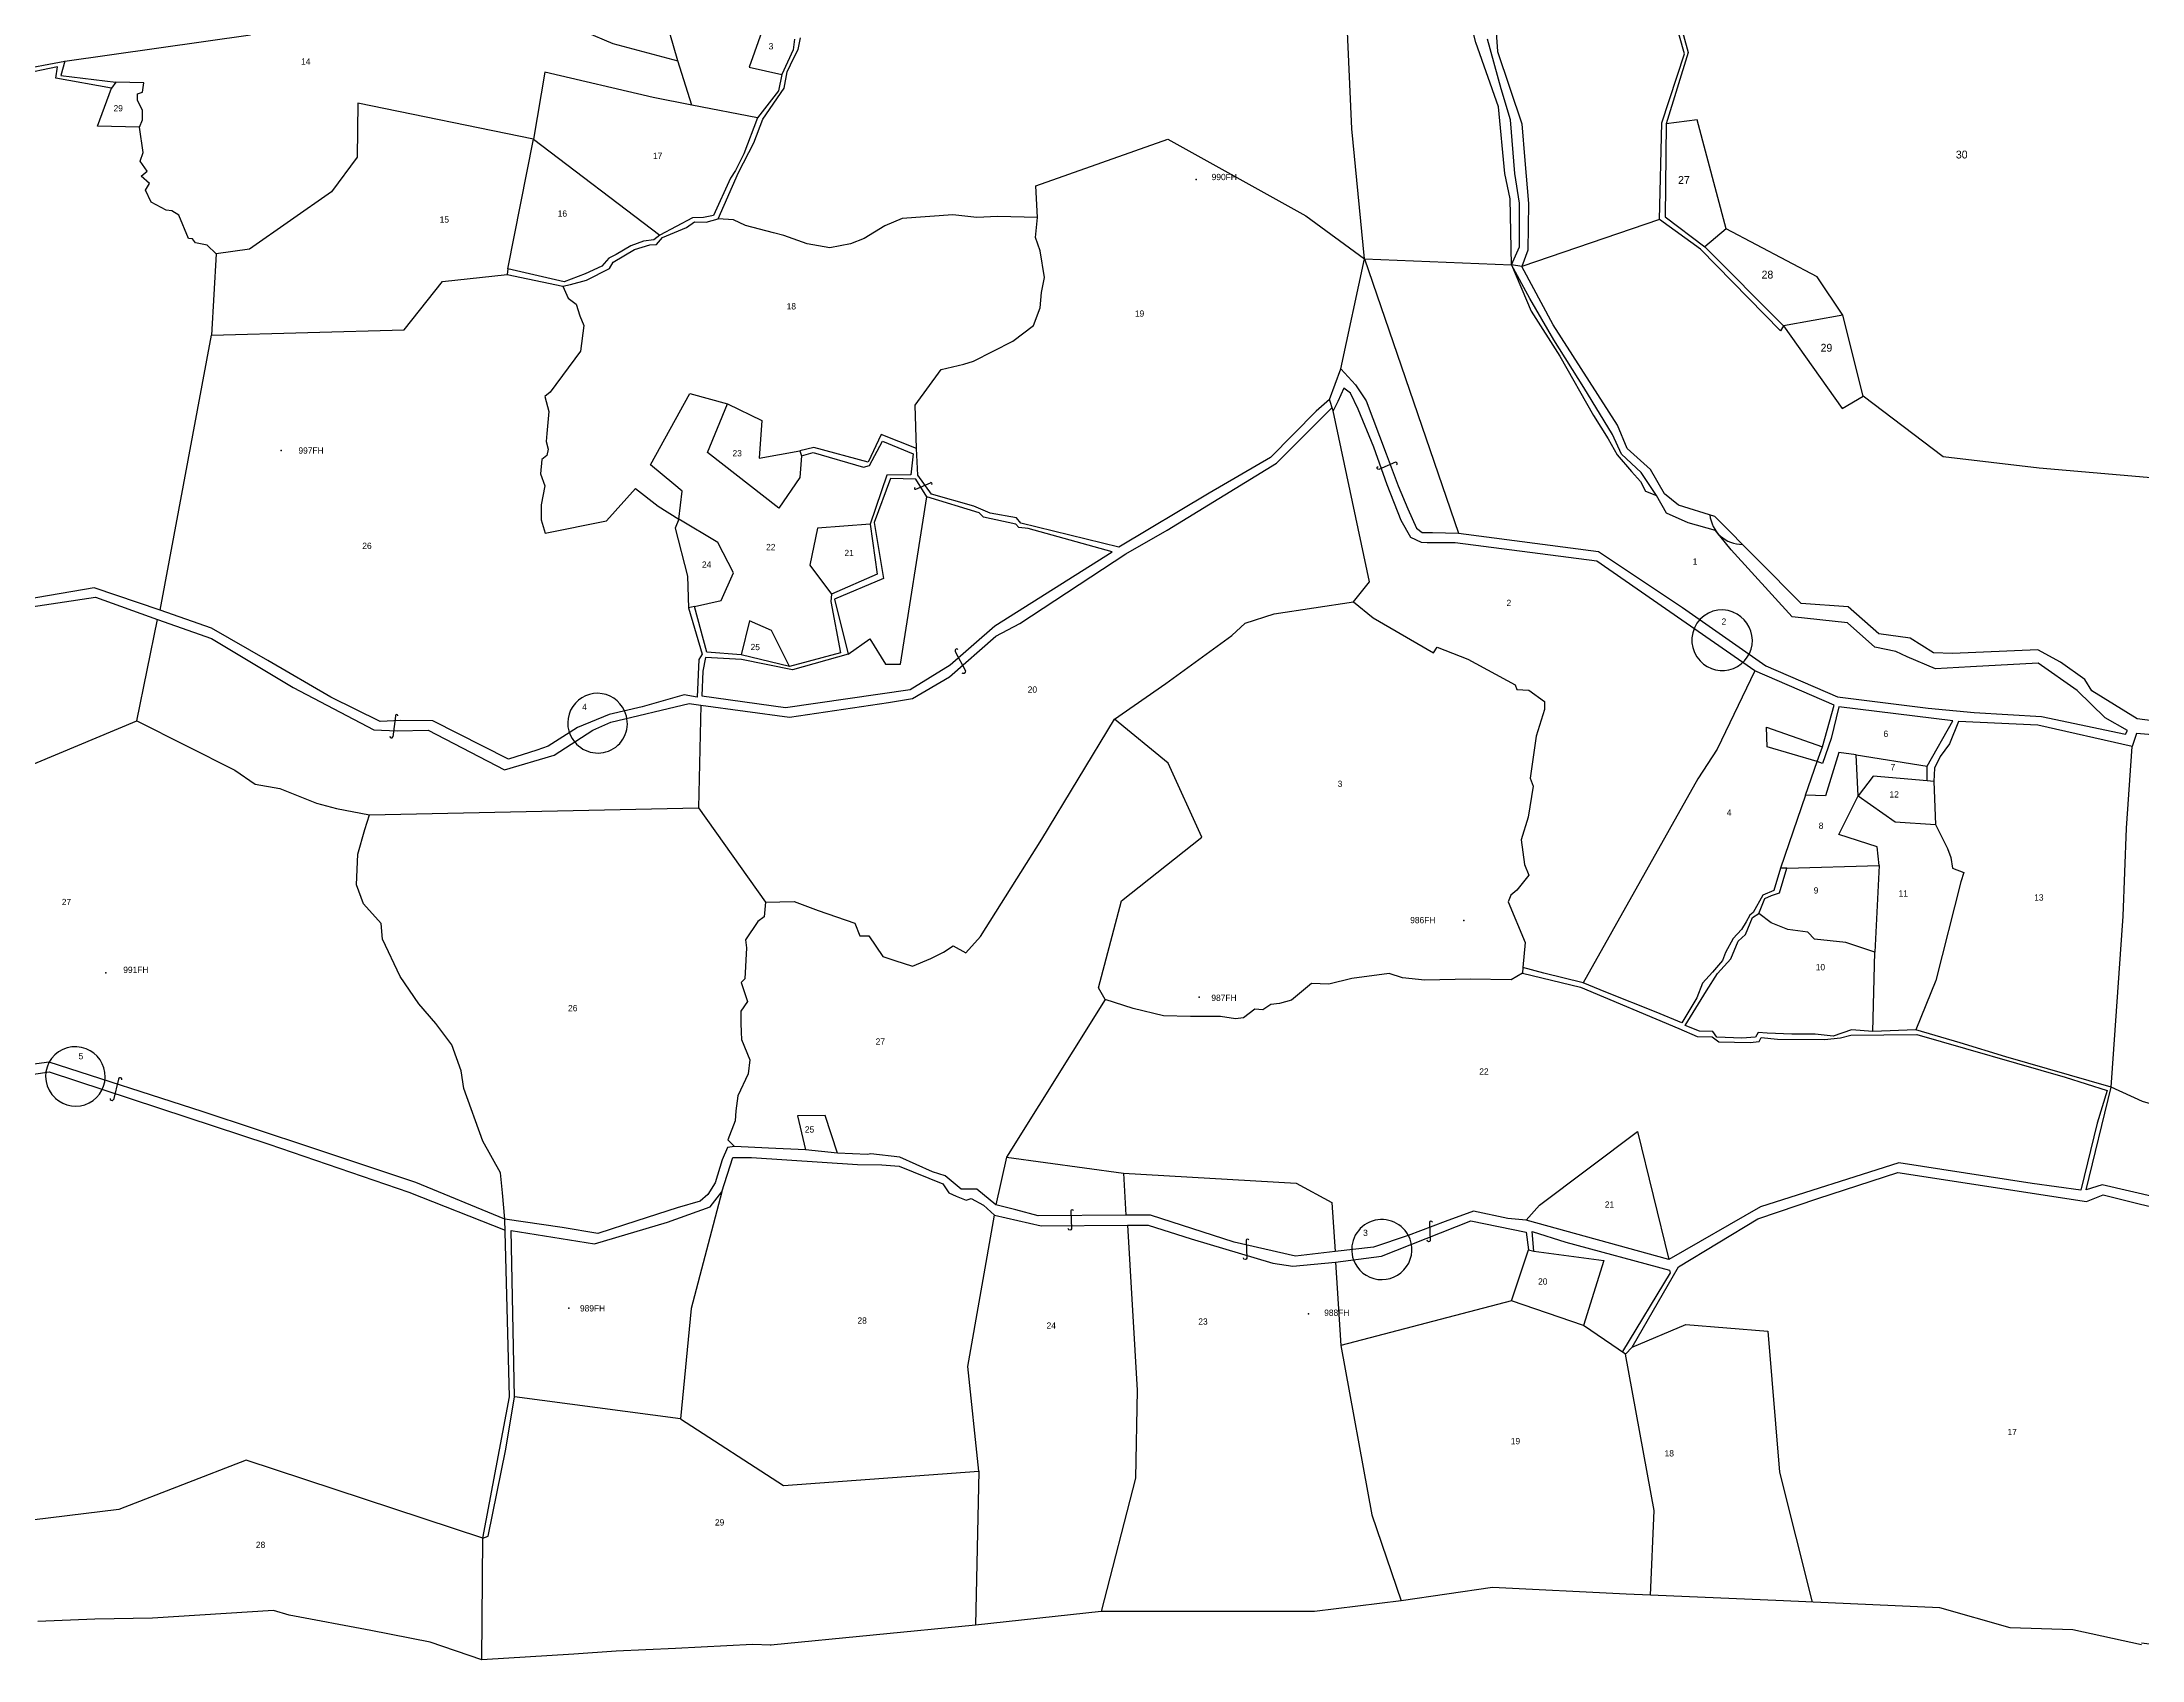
# Model space of a CAD drawing. Extents: x 149058 to 156002, y 177514 to 188218.
# Drawn here: x 150704 to 152042, y 177785 to 178816 of the extents above; entities that cross this region are included whole.
import ezdxf

# ---------------------------------------------------------------- set-up
doc = ezdxf.new("R2010")
doc.units = 0
doc.header["$MEASUREMENT"] = 0
for name, color, linetype in [('BORDER-B', 3, 'CONTINUOUS'), ('LINK', 4, 'CONTINUOUS'), ('NO', 1, 'CONTINUOUS'), ('PARCEL', 6, 'CONTINUOUS'), ('ROAD', 2, 'CONTINUOUS'), ('TRIG-P', 2, 'CONTINUOUS'), ('TRIG-T', 1, 'CONTINUOUS')]:
    doc.layers.add(name, color=color, linetype=linetype)

msp = doc.modelspace()

# ---------------------------------------------------------------- linework, layer by layer
at = {"layer": 'BORDER-B'}
for points in [[(151640.1, 178673.7), (151640.1, 178673.7), (151639.1, 178715.6), (151635.7, 178731.9), (151631.7, 178774.4), (151617.4, 178815.3), (151610.5, 178842.5), (151607.5, 178858.8), (151606.6, 178865.2), (151605.1, 178877.5), (151611, 178889.9), (151614, 178920.5), (151609.5, 178930.8), (151604.1, 178940.2), (151598.2, 178944.1)], [(152068.1, 178380.5), (152038.7, 178384.4), (152009.8, 178402.1), (152005.4, 178409.3), (151989.9, 178420.4), (151975.4, 178428.2), (151921.1, 178425.9), (151909, 178426.3), (151894, 178435.7), (151874, 178438.5), (151854.6, 178455.7), (151824.7, 178457.9), (151769.7, 178513.3), (151746.4, 178520.5), (151737.6, 178527.7), (151728.7, 178543.3), (151713.7, 178556.6), (151707.6, 178571.5), (151666.6, 178635.3), (151646.6, 178672.5), (151640.1, 178673.7), (151639.1, 178715.6), (151635.7, 178731.9), (151631.7, 178774.4), (151617.4, 178815.3), (151610.5, 178842.5)], [(150983.9, 177784.6), (150984.6, 177862.2), (151001.6, 177952.2), (150998.7, 178065.6), (150997.1, 178082.2), (150995.8, 178095), (150984.5, 178115.2), (150972.4, 178148.7), (150970.8, 178160), (150964.8, 178176.5), (150954.7, 178190.2), (150943.8, 178202.8), (150932, 178220.1), (150920.7, 178243.9), (150919.9, 178254), (150908.6, 178266.5), (150904.2, 178278.6), (150905, 178298), (150909.4, 178313.8), (150912.4, 178323.2), (151122, 178327.6), (151164.8, 178267.5), (151182.9, 178267.9), (151198.3, 178262.3), (151221.7, 178254.2), (151224.9, 178246.1), (151230.6, 178246.1), (151239.5, 178232.8), (151247.1, 178230.4), (151258.4, 178226.7), (151270.1, 178231.6), (151278.2, 178235.6), (151284.3, 178239.7), (151292.4, 178235.2), (151301.6, 178245.7), (151340.7, 178307.6), (151387.1, 178384.2), (151419.8, 178406.8), (151461.8, 178437.5), (151470.3, 178445.2), (151488.9, 178451.2), (151539.3, 178458.9), (151549.6, 178471.7), (151526.5, 178580.7), (151524.1, 178587.9), (151531.4, 178607.3), (151546.3, 178677.5), (151640.1, 178673.7)], [(150983.9, 177784.6), (150984.6, 177862.2), (151001.6, 177952.2), (150998.7, 178065.6), (150997.1, 178082.2), (150995.8, 178095), (150984.5, 178115.2), (150972.4, 178148.7), (150970.8, 178160), (150964.8, 178176.5), (150954.7, 178190.2), (150943.8, 178202.8), (150932, 178220.1), (150920.7, 178243.9), (150919.9, 178254), (150908.6, 178266.5), (150904.2, 178278.6), (150905, 178298), (150909.4, 178313.8), (150912.4, 178323.2), (151122, 178327.6), (151164.8, 178267.5), (151182.9, 178267.9), (151198.3, 178262.3), (151221.7, 178254.2), (151224.9, 178246.1), (151230.6, 178246.1), (151239.5, 178232.8), (151247.1, 178230.4), (151258.4, 178226.7), (151270.1, 178231.6), (151278.2, 178235.6), (151284.3, 178239.7), (151292.4, 178235.2), (151301.6, 178245.7), (151340.7, 178307.6), (151387.1, 178384.2), (151419.8, 178406.8), (151461.8, 178437.5), (151470.3, 178445.2), (151488.9, 178451.2), (151539.3, 178458.9), (151549.6, 178471.7), (151526.5, 178580.7), (151524.1, 178587.9), (151531.4, 178607.3), (151546.3, 178677.5), (151640.1, 178673.7)], [(152068.1, 178380.5), (152038.7, 178384.4), (152009.8, 178402.1), (152005.4, 178409.3), (151989.9, 178420.4), (151975.4, 178428.2), (151921.1, 178425.9), (151909, 178426.3), (151894, 178435.7), (151874, 178438.5), (151854.6, 178455.7), (151824.7, 178457.9), (151769.7, 178513.3), (151746.4, 178520.5), (151737.6, 178527.7), (151728.7, 178543.3), (151713.7, 178556.6), (151707.6, 178571.5), (151666.6, 178635.3), (151646.6, 178672.5), (151640.1, 178673.7)], [(152041.5, 177794.3), (151997.7, 177803.8), (151957.7, 177805), (151912.9, 177817.8), (151813.3, 177822.2), (151728.7, 177826), (151713.1, 177826.6), (151627.9, 177830.7), (151569.7, 177822.3), (151514.5, 177815.4), (151416.2, 177815.4), (151378.6, 177815.4), (151298.5, 177806.9), (151168.2, 177794.1), (151168.4, 177793.9)], [(152295.3, 177829), (152191.9, 177829.2), (152185.2, 177829.2), (152168.1, 177815.5), (152154, 177804.4), (152126.9, 177792.7), (152113.2, 177791), (152076.3, 177791), (152041.4, 177795.4)], [(150983.9, 177784.6), (150951.1, 177795.9), (150913.2, 177803.4), (150861.2, 177813.1), (150851.2, 177816.2), (150774.2, 177811.2), (150737.3, 177810.6), (150701, 177809.1)], [(151168.2, 177794.1), (151156.4, 177794.5), (151107.4, 177792), (151069.6, 177790.3), (151042.5, 177788.4), (150983.9, 177784.6)], [(151168.2, 177794.1), (151168.4, 177793.9)]]:
    msp.add_lwpolyline(points, dxfattribs=at)
at = {"layer": 'LINK'}
for points in [[(151566.8, 178546.1, 0.774646), (151566.1, 178547.8), (151555.6, 178543.2, -0.89396), (151555, 178545.2)], [(151361, 178070.8, 0.774646), (151359.2, 178070.8), (151359.7, 178059.3, -0.89396), (151357.6, 178059.5)], [(151589.6, 178063.5, 0.774646), (151587.8, 178063.4), (151588.3, 178052, -0.89396), (151586.3, 178052.1)], [(151472.7, 178052.1, 0.774646), (151470.9, 178052.1), (151471.4, 178040.6, -0.89396), (151469.3, 178040.8)]]:
    msp.add_lwpolyline(points, format="xyb", dxfattribs=at)
for points in [[(151260.5, 178530.6), (151269.8, 178534.8)], [(151292.3, 178414.8), (151285.7, 178427)], [(150929, 178386), (150927.3, 178372.8)], [(150752.4, 178154.8), (150749.2, 178141.5)]]:
    msp.add_lwpolyline(points, dxfattribs=at)
for centre, radius, start, end in [((151260.2, 178531.2), 0.614, 103.7503, 301.9462), ((151270.2, 178534.2), 0.667, 290.1957, 128.6947), ((151286.6, 178427.7), 1.14, 48.5581, 221.4002), ((151290.8, 178414.8), 1.48, 225.8761, 1.5922), ((150929.7, 178386.2), 0.803, 2.621, 197.3806), ((150926.4, 178373.2), 1.02, 171.1568, 336.9745), ((150753.5, 178154.5), 1.15, 344.8131, 165.9655), ((150748.3, 178142.4), 1.26, 178.2569, 312.8865)]:
    msp.add_arc(centre, radius, start, end, dxfattribs=at)
at = {"layer": 'PARCEL'}
for points in [[(150718.2, 178803.4), (150836.5, 178820.2), (150805.2, 178941.4)], [(151338, 178703.7), (151336.9, 178724), (151421, 178753.8), (151509, 178704.8), (151546.3, 178677.5), (151538.4, 178760.4), (151532.5, 178888.6)], [(151057.7, 178847.4), (151049.4, 178822.4), (151067.4, 178814.7), (151108.9, 178803.7), (151098.6, 178838.9)], [(151185.4, 178821.6), (151163.5, 178825.3), (151154.4, 178799.6), (151175.2, 178794.9)], [(151117.7, 178775.4), (151093.1, 178780.2), (151024.1, 178796.3), (151016.8, 178753.8), (151097.3, 178692.6)], [(151159.7, 178767.2), (151117.7, 178775.4), (151108.9, 178803.7)], [(150765.9, 178761.3), (150739.1, 178762), (150747.9, 178786.2)], [(151000.5, 178671.1), (151016.8, 178753.8), (150905, 178776.7), (150904.6, 178742.2), (150888.1, 178720.2), (150836, 178683.6), (150814.7, 178680.6), (150808.9, 178686.1), (150801.5, 178687.6), (150799.7, 178690.2), (150797.1, 178690.5), (150790.9, 178705.2), (150786.5, 178708.1), (150782.8, 178708.5), (150773.3, 178713.6), (150769.6, 178721.3), (150772.2, 178725.4), (150767, 178730.1), (150770.7, 178733.4), (150766.3, 178739.7), (150768.1, 178745.2), (150765.9, 178761.3), (150767.8, 178766.1), (150767.8, 178772), (150764.5, 178778.6), (150764.5, 178782.6), (150767.8, 178783.7), (150768.5, 178789.6), (150750.7, 178790.1)], [(151776.9, 178696.5), (151758.3, 178766.1), (151738.6, 178763.5)], [(151261, 178556.5), (151260, 178584.2), (151276.7, 178606.9), (151291.1, 178610.4), (151297.3, 178612.2), (151322.2, 178624.9), (151335.4, 178634.9), (151339.7, 178646.3), (151340.6, 178655.9), (151342.4, 178665.6), (151339.7, 178682.6), (151336.7, 178691), (151338, 178703.7), (151312.6, 178704.5), (151299.4, 178703.7), (151284.1, 178705.4), (151251.7, 178703.2), (151240.8, 178698.4), (151227.6, 178690.5), (151218.9, 178687), (151205.7, 178684.4), (151191.3, 178687), (151176.4, 178692.3), (151169.8, 178694), (151151.9, 178698.8), (151144.4, 178702.3), (151134.6, 178703)], [(151734.4, 178702.5), (151646.6, 178672.5)], [(152122.7, 178471), (152101.6, 178533.2), (151976.3, 178544.1), (151915, 178551.2), (151864.1, 178590), (151851.2, 178641.6), (151834.7, 178666), (151776.9, 178696.5), (151763.2, 178685)], [(150814.7, 178680.6), (150811.8, 178628.9), (150934.4, 178632.2), (150958.9, 178663), (151000, 178667.5)], [(151546.3, 178677.5), (151606.3, 178502.7)], [(151035.6, 178660.1), (151038.9, 178652.4), (151044.1, 178648.5), (151046.3, 178641.1), (151049, 178634.9), (151046.8, 178618.7), (151027.5, 178592.5), (151024, 178589.8), (151026.6, 178580.2), (151025.3, 178566.2), (151024.9, 178561), (151026.2, 178556.1), (151025.3, 178552.2), (151022.2, 178549.6), (151021.4, 178540.4), (151024, 178532.9), (151021.8, 178520.7), (151021.8, 178511.1), (151024.4, 178502.7), (151063.4, 178510.6), (151081.8, 178531.2), (151096.3, 178519.8), (151109.4, 178511.5), (151107.2, 178505.8), (151115.1, 178475.2), (151115.6, 178455)], [(151851.2, 178641.6), (151813.3, 178634.8)], [(151813.3, 178634.8), (151850.8, 178582.1), (151864.1, 178590)], [(150778.9, 178453.6), (150811.8, 178628.9)], [(151119.4, 178456), (151136.5, 178459.8), (151144.4, 178477.4), (151134.4, 178496.6), (151109.4, 178511.5), (151111.6, 178529.4), (151106.3, 178533.8), (151091.4, 178546.1), (151116.4, 178591.6), (151140.5, 178585), (151162.4, 178574.5), (151160.6, 178550.5), (151186.5, 178555.1)], [(151187.7, 178552), (151186.5, 178538.2), (151173.3, 178518.5), (151127.8, 178554), (151140.5, 178585)], [(151217.3, 178425.6), (151231.1, 178435.3), (151241.2, 178419.1), (151250.8, 178419.1), (151267.5, 178525.7)], [(151231.3, 178508.3), (151197.8, 178505.8), (151193, 178482.2), (151206.7, 178463.7)], [(150577.2, 178421.7), (150596.7, 178346.3), (150618.8, 178347.5), (150636.9, 178330), (150764.2, 178383.1), (150777.2, 178447.7)], [(151180.1, 178417.6), (151168.5, 178440.6), (151154.5, 178446.7), (151149.2, 178425.2)], [(151539.3, 178458.9), (151551.8, 178448.6), (151590.3, 178426.4), (151592.7, 178429.9), (151612.2, 178422.4), (151642.3, 178406.1), (151643.5, 178403), (151651.1, 178402.6), (151661, 178395.4), (151661, 178390.3), (151655.8, 178373.2), (151651.9, 178346.6), (151653.8, 178341.5), (151650.7, 178321.6), (151646.3, 178307.3), (151648.3, 178291.5), (151651.1, 178284.7), (151643.5, 178275.2), (151639.6, 178272), (151638, 178267.7), (151648.7, 178241.9), (151647.3, 178225.8)], [(151795, 178415), (151771.1, 178364.9), (151758.8, 178346.1), (151685.6, 178216.2)], [(151123.6, 178393), (151122, 178327.6)], [(150764.2, 178383.1), (150826.6, 178351.6), (150839.5, 178342.8), (150855.2, 178339.9), (150878.6, 178330.6), (150891.4, 178327.1), (150912.4, 178323.2)], [(151647, 178222.2), (151639.9, 178218.1), (151613.7, 178218.4), (151584.8, 178217.7), (151570.5, 178219.2), (151562.1, 178222), (151538.3, 178218.8), (151523.6, 178215.3), (151512.5, 178215.7), (151499.8, 178205), (151492.3, 178203), (151486.7, 178202.2), (151481.6, 178199), (151476.4, 178199.4), (151469.3, 178193.8), (151464.1, 178193.1), (151454.6, 178194.6), (151435.5, 178194.6), (151418.4, 178195), (151399, 178199.8), (151381.1, 178205.4), (151376.8, 178212.9), (151391.5, 178268.4), (151442.7, 178308.9), (151421.2, 178356.1), (151387.1, 178384.2)], [(151834.7, 178357.1), (151802.9, 178366.4), (151802.5, 178379), (151838.3, 178366.4)], [(152100.3, 178126.8), (152093.9, 178126.8), (152088.8, 178130.2), (152061.2, 178134.9), (152042.1, 178140.4), (152022.2, 178149.6), (152029.8, 178258.6), (152031.9, 178314.7), (152035.5, 178366.8)], [(151859.6, 178361.3), (151848.7, 178362.8), (151840.1, 178335.3), (151827.4, 178335.7), (151834.7, 178357.1)], [(151905, 178344.9), (151870.4, 178347.9), (151861, 178335.3), (151859.6, 178361.3), (151905, 178354.2)], [(151909.1, 178344.5), (151910.2, 178316.9), (151917.8, 178301.7), (151919.9, 178295.9), (151921, 178289.1), (151928.2, 178286.5), (151926.4, 178280.4), (151910.5, 178217.6), (151897.6, 178186.2)], [(151827.4, 178335.7), (151811.5, 178289.1)], [(151874.4, 178290.9), (151873, 178302.8), (151848.7, 178310.7), (151861, 178335.3), (151884.5, 178318.7), (151910.2, 178316.9)], [(151815.4, 178289.1), (151874.4, 178290.9), (151871.5, 178235.6)], [(151164.8, 178267.5), (151163.8, 178258.1), (151159.9, 178255.2), (151151.9, 178243.6), (151152.6, 178238.4), (151151.6, 178218.7), (151149.3, 178216.4), (151153.2, 178204.2), (151149, 178198), (151149, 178190.3), (151149.3, 178184.6), (151149.5, 178179.9), (151154.7, 178167), (151153.7, 178158.2), (151147, 178144.2), (151145.9, 178134.6), (151145.4, 178128.2), (151140.7, 178116), (151145, 178111.8)], [(151870.2, 178185.1), (151871.5, 178235.6), (151853.1, 178241.8), (151833.2, 178243.9), (151828.9, 178248.3), (151816.2, 178250.1), (151805.4, 178254.4), (151797.6, 178260.3)], [(151381.1, 178205.4), (151318.3, 178105.1), (151311.4, 178074.7)], [(151210.5, 178107.5), (151202.7, 178131.6), (151185.2, 178131.3), (151190.2, 178109.7)], [(151649.3, 178064.8), (151657.9, 178074.5), (151720.3, 178121.3), (151740.3, 178039.9)], [(151318.3, 178105.1), (151392.9, 178094.8), (151394.3, 178068)], [(151392.9, 178094.8), (151502.9, 178088.4), (151525.5, 178076.1), (151527.7, 178044.9)], [(151136.8, 178083), (151117.3, 178008.5), (151110.6, 177938.2), (151176.1, 177895.8), (151300.7, 177904.9), (151298.5, 177806.9)], [(151300.7, 177904.9), (151293.6, 177971.6), (151310.7, 178068)], [(151395.4, 178061.6), (151401.5, 177956.5), (151400.4, 177900.5), (151378.6, 177815.4)], [(151728.7, 177826), (151730.9, 177879.9), (151712.6, 177979.4), (151685.9, 177997.8), (151640, 178013.4), (151650.8, 178045.9)], [(151654.3, 178045.2), (151698.8, 178039.1), (151685.9, 177997.8)], [(151528, 178038.1), (151531.2, 177985), (151551, 177877.2), (151569.7, 177822.3)], [(151640, 178013.4), (151531.2, 177985)], [(151716.9, 177984), (151751.1, 177998.3), (151803.4, 177994.2), (151810.8, 177904.2), (151831.7, 177821.4)], [(151110.6, 177938.2), (151004.8, 177952.3)], [(150984.6, 177862.2), (150833.7, 177911.9), (150752.7, 177880.4), (150686.9, 177872.5)]]:
    msp.add_lwpolyline(points, dxfattribs=at)
for centre, radius, start, end in [((151786.9, 178516), 20.5, 184.7137, 271.1918), ((151774.1, 178434.5), 19.2, 68.2975, 223.8203), ((151774.3, 178434.3), 19.2, 222.9933, 69.1245), ((151057.6, 178381.7), 18.9, 23.9165, 219.8899), ((151057.9, 178381.3), 18.8, 218.4709, 25.3355), ((150724.8, 178156.6), 18.8, 77.3205, 227.5539), ((150725.1, 178156.4), 18.9, 226.5267, 78.3477), ((151557.4, 178046.1), 19.2, 28.2401, 199.7562), ((151557.4, 178046.2), 19.2, 200.0364, 27.9598)]:
    msp.add_arc(centre, radius, start, end, dxfattribs=at)
at = {"layer": 'ROAD'}
for points in [[(151627.9, 178855.3), (151631.2, 178809.5), (151646.7, 178763.5), (151648.5, 178740.1), (151650.9, 178712.8), (151650.4, 178683), (151646.6, 178672.5)], [(151740.8, 178852.5), (151752.7, 178808.9), (151738.6, 178763.5), (151738, 178704.2), (151763.2, 178685), (151813.3, 178634.8), (151811.4, 178631.5), (151760.5, 178683.6), (151734.4, 178702.5), (151735.8, 178764.2), (151750.2, 178808), (151737.5, 178853.3)], [(151183.1, 178817.5), (151182.3, 178810.7), (151175.2, 178794.9), (151172.9, 178784.5), (151159.7, 178767.2), (151150.8, 178744.4), (151145.6, 178733.8), (151142.3, 178728.9), (151131.6, 178705.1), (151125.2, 178703.8), (151118.1, 178703.5), (151097.3, 178692.6), (151093.5, 178689.6), (151086.9, 178688.8), (151079, 178685.8), (151069.6, 178680.2), (151064.8, 178677.9), (151060.5, 178672.8), (151049.8, 178668), (151036.4, 178662.7), (151000.5, 178671.1), (151000, 178667.5), (151035.6, 178660.1), (151040.4, 178661.2), (151050.6, 178663.9), (151065.3, 178671.3), (151067.6, 178675.4), (151081.3, 178683.5), (151091, 178686.3), (151095.3, 178686.5), (151099.1, 178691.1), (151114.3, 178697.5), (151119.4, 178701), (151127, 178700.8), (151134.6, 178703), (151147.6, 178732.5), (151157.2, 178751.3), (151163, 178766.4), (151176.7, 178786.2), (151178.5, 178796.6), (151182.8, 178805.5), (151185.6, 178810.9), (151187.1, 178818.2)], [(151640.1, 178673.7), (151645.2, 178685.1), (151645.2, 178713), (151642.2, 178731.8), (151639.3, 178766.1), (151633.4, 178785.7), (151624.8, 178817.5)], [(150686.7, 178797.4), (150718.2, 178803.4), (150715.7, 178794.3), (150750.7, 178790.1), (150747.9, 178786.2), (150712.6, 178792.5), (150713.6, 178799.9), (150689.1, 178794.6)], [(151531.4, 178607.3), (151540.6, 178597.1), (151547.5, 178587), (151560.1, 178553.3), (151567.8, 178532.7), (151573.9, 178518.1), (151579.5, 178505.9), (151583.2, 178503.1), (151589.7, 178503.1), (151606.3, 178502.7), (151695.5, 178491), (151749, 178455.3), (151802.1, 178418), (151847.7, 178398.4), (151905.6, 178391.1), (151934.8, 178388.3), (151977.7, 178385.8), (152031.2, 178374.5), (152032.5, 178376.9), (152018.3, 178385), (152000.4, 178402.4), (151975.7, 178419.9), (151932.4, 178417.4), (151910.1, 178416.2), (151892.2, 178423.9), (151884.9, 178427.2), (151871.6, 178430), (151854.1, 178445.4), (151818.9, 178449.4), (151780, 178492), (151770.1, 178504.4), (151752.7, 178509.2), (151738.9, 178515.3), (151732.4, 178526.7), (151722.7, 178541.2), (151710.1, 178553), (151704.4, 178565.5), (151686.2, 178595.5), (151667.1, 178625.9), (151651.7, 178652.2), (151640.1, 178673.7), (151652.5, 178644.1), (151670.8, 178615.4), (151692.3, 178577.7), (151701.6, 178562.7), (151707.3, 178552.6), (151716.6, 178542), (151722.3, 178535.6), (151725.5, 178529.5), (151732.4, 178526.7)], [(152076.9, 178371.7), (152038.3, 178374.9), (152035.5, 178366.8), (151975.5, 178380.2), (151924.9, 178382.6), (151919.2, 178368.4), (151913.1, 178360.3), (151909.5, 178353), (151909.1, 178344.5), (151905, 178344.9), (151905, 178354.2), (151921.2, 178383), (151848.7, 178391.9), (151843.8, 178371.7), (151838.1, 178355.9), (151834.7, 178357.1), (151838.3, 178366.4), (151845.6, 178393.1), (151795, 178415), (151694.5, 178484.7), (151604.1, 178496.4), (151586.2, 178496.4), (151582.8, 178496.6), (151575.9, 178499.9), (151569.8, 178510.8), (151560.9, 178533.5), (151552.4, 178557.4), (151542.3, 178581.7), (151537.4, 178591.8), (151533.3, 178595.1), (151529.3, 178586.6), (151526.5, 178580.7)], [(150685.6, 178453.9), (150737.9, 178461.8), (150777.2, 178447.7), (150811.8, 178435.6), (150863.8, 178404.4), (150915.1, 178377.4), (150930, 178376.7), (150949.7, 178377.1), (150998.5, 178351.8), (151030.1, 178361.2), (151054.7, 178377.1), (151066.1, 178382.3), (151116, 178394.1), (151123.6, 178393), (151180.1, 178385.4), (151243.1, 178394.7), (151258.4, 178397.2), (151281.9, 178411), (151311.4, 178437), (151326.8, 178445), (151394.4, 178489.4), (151420.7, 178504.6), (151490.3, 178547.2), (151525.8, 178582.8)], [(151524.1, 178587.9), (151515.6, 178580.4), (151486.5, 178550.9), (151447.4, 178528.1), (151389.9, 178493.8), (151327.5, 178509), (151324.7, 178512.5), (151307.8, 178515.3), (151297.4, 178519.8), (151270.4, 178527.4), (151261.7, 178539.5), (151261, 178556.5), (151238.5, 178565.5), (151230.2, 178547.8), (151195.5, 178557.2), (151186.5, 178555.1), (151187.7, 178552), (151195, 178554), (151227.2, 178544.7), (151231, 178545.7), (151239.3, 178561.3), (151258.7, 178553.3), (151257.3, 178539.8), (151242.1, 178539.5), (151231.3, 178508.3), (151235.8, 178476.5), (151206.7, 178463.7), (151206.4, 178459.2), (151212.6, 178426.3), (151180.1, 178417.6), (151149.2, 178425.2), (151127.4, 178426.9), (151119.4, 178456), (151115.6, 178455), (151124.3, 178425.6), (151122.2, 178422.1), (151121.2, 178398.2), (151112.9, 178399.6), (151086.2, 178392), (151065.1, 178387.1), (151045, 178378.8), (151026.3, 178367), (151019, 178364.3), (151001, 178358.7), (150952.8, 178383), (150932.4, 178383.3), (150919.2, 178382.6), (150887.7, 178398.2), (150847.5, 178421.4), (150811.8, 178442.2), (150778.9, 178453.6), (150737, 178467.8), (150686.1, 178459.1)], [(151385.7, 178490.7), (151332, 178505.6), (151326.1, 178506.3), (151324.3, 178508.3), (151303.6, 178512.8), (151300.8, 178515.6), (151267.5, 178525.7), (151260.6, 178537.1), (151244.3, 178537.4), (151233.9, 178509.4), (151239.8, 178473.7), (151208.6, 178460.6), (151217.3, 178425.6), (151182, 178415.5), (151149.4, 178422.1), (151126.5, 178423.5), (151124.8, 178414.8), (151124.1, 178398.9), (151177.5, 178391.6), (151256.8, 178403.1), (151282.4, 178418.7), (151310.8, 178443.6), (151385.7, 178490.7)], [(152088.9, 178070.5), (152016.5, 178087.3), (152006.3, 178084.2), (152022.2, 178149.6), (151955, 178169), (151925.9, 178177.8), (151897.6, 178186.2), (151870.2, 178185.1), (151856.7, 178186.2), (151844.9, 178182.2), (151833.5, 178183.3), (151818.6, 178183.3), (151802.9, 178184), (151797.3, 178184.4), (151795.5, 178181.5), (151786.9, 178180.8), (151770.9, 178181.5), (151768.4, 178185.1), (151759.9, 178185.4), (151750.7, 178189), (151764.2, 178211), (151771.3, 178222.1), (151779.8, 178231.3), (151784.4, 178242.7), (151789.1, 178247), (151793.7, 178257.8), (151797.6, 178260.3), (151801.5, 178269.9), (151805.8, 178271.7), (151810.8, 178273.4), (151815.4, 178289.1), (151811.5, 178289.1), (151807.2, 178274.9), (151800.1, 178272), (151794.1, 178261), (151791.9, 178259.2), (151789.5, 178255), (151786.6, 178250), (151781.3, 178244.3), (151776.3, 178235.4), (151774.5, 178230.4), (151768.1, 178223), (151761.7, 178215.9), (151758.2, 178206.6), (151752.5, 178197), (151748.5, 178190.6), (151732.2, 178197.4), (151700.2, 178210.2), (151685.6, 178216.2), (151660.7, 178222.3), (151647.3, 178225.8), (151647, 178222.2), (151684, 178213.3), (151746.6, 178187), (151758.3, 178182), (151767.9, 178181.7), (151772.2, 178178.5), (151792.1, 178178.1), (151797.8, 178178.8), (151799.2, 178181.3), (151809.5, 178180.3), (151839.4, 178179.9), (151849.6, 178181), (151856.3, 178182.8), (151898.3, 178183.1), (151992.9, 178156.1), (152019.6, 178147.6), (152013.2, 178126.6), (152002.8, 178084), (151971.9, 178088.3), (151886.9, 178101.4), (151798.7, 178073.4), (151740.3, 178039.9), (151649.3, 178064.8), (151637.6, 178065.9), (151615.9, 178070.5), (151597.8, 178064.1), (151574.3, 178055.2), (151552.2, 178047.7), (151527.7, 178044.9), (151502.4, 178042), (151463.3, 178050.9), (151410, 178068), (151394.3, 178068), (151338.5, 178067.6), (151324.2, 178071.5), (151311.4, 178074.7), (151299.3, 178084.7), (151289.4, 178084.7), (151279.1, 178093.2), (151271.2, 178095.7), (151250.3, 178105), (151231.8, 178107.2), (151229.7, 178106.8), (151210.5, 178107.5), (151190.2, 178109.7), (151166.7, 178110.7), (151145, 178111.8), (151140.4, 178111.1), (151137.2, 178103.3), (151132.6, 178088.7), (151127.9, 178081.2), (151123, 178076.9), (151108.4, 178072.7), (151082.8, 178064.5), (151057.9, 178056.3), (151035.1, 178060.2), (150998.7, 178065.6)], [(150998.7, 178065.6), (150941.9, 178088.9), (150874.9, 178111.1), (150805.7, 178134.2), (150708.2, 178165.5), (150636, 178155.9), (150612.9, 178159.8), (150583.7, 178166.8), (150554.3, 178170.4)], [(150557, 178163.6), (150589.4, 178159.8), (150637.3, 178148.5), (150683, 178155.5), (150708.2, 178159.4), (150848.3, 178113.3), (150937.5, 178082.8), (150998.9, 178058.5)], [(150984.6, 177862.2), (150988.1, 177863.5), (150999.2, 177918.9), (151004.8, 177952.3), (151002.7, 178058.3), (151055.7, 178049.8), (151102.3, 178063.6), (151129.4, 178073.4), (151136.8, 178083), (151143.9, 178104.7), (151155.7, 178104.7), (151223.3, 178100.4), (151238.9, 178100.1), (151249.9, 178099.3), (151277.7, 178088), (151281.6, 178082.3), (151286.2, 178080.1), (151292.6, 178077.7), (151295.8, 178078.7), (151303.6, 178074.5), (151310.7, 178068), (151340.3, 178061.2), (151395.4, 178061.6), (151408.5, 178061.6), (151435.9, 178053), (151487.9, 178037.4), (151500.7, 178035.6), (151528, 178038.1), (151557.2, 178042), (151614.1, 178064.4), (151649.3, 178057.3), (151650.8, 178045.9), (151654.3, 178045.2), (151653.2, 178057.7), (151674.6, 178050.9), (151740.7, 178033.1), (151741.1, 178031.3), (151710.8, 177981.2), (151712.6, 177979.4), (151716.9, 177984), (151746.4, 178035.2), (151796.9, 178065.8), (151835.3, 178078.6), (151886.2, 178095.3), (152006.4, 178076.8), (152017.1, 178081.1), (152040.9, 178075), (152140.1, 178051.9)]]:
    msp.add_lwpolyline(points, dxfattribs=at)
at = {"layer": 'TRIG-P'}
for p in [(151439.2, 178728.1), (150856.2, 178555.3), (151609.6, 178255.9), (150744.3, 178222.5), (151441.1, 178207), (151039.5, 178008.8), (151510.7, 178005.2)]:
    msp.add_point(p, dxfattribs=at)

# ---------------------------------------------------------------- texts
at = {"layer": 'NO'}
for s, height, p in [('3', 4, (151166.7, 178810.9)), ('14', 4, (150868.8, 178801.2)), ('29', 4, (150749.3, 178771.4)), ('17', 4, (151093, 178741.1)), ('30', 5, (151923.2, 178741.4)), ('27', 5, (151746.2, 178725.2)), ('15', 4, (150957.1, 178700.5)), ('16', 4, (151032.3, 178704.3)), ('28', 5, (151799.4, 178664.9)), ('18', 4, (151178.2, 178645.2)), ('19', 4, (151400.1, 178640.6)), ('29', 5, (151837, 178618.3)), ('23', 4, (151143.7, 178551.6)), ('26', 4, (150907.8, 178492.6)), ('22', 4, (151165.1, 178491.8)), ('21', 4, (151215, 178488)), ('1', 4, (151755.5, 178482.6)), ('24', 4, (151124.2, 178480.6)), ('2', 4, (151636.9, 178456.2)), ('2', 4, (151773.9, 178444.3)), ('25', 4, (151155.2, 178428.1)), ('4', 4, (151047.9, 178389.9)), ('20', 4, (151331.8, 178401)), ('6', 4, (151877.1, 178372.8)), ('7', 4, (151881.6, 178351.6)), ('3', 4, (151529.3, 178340.9)), ('4', 4, (151777.2, 178322.6)), ('12', 4, (151880.9, 178334.2)), ('8', 4, (151835.8, 178314.2)), ('9', 4, (151832.6, 178273)), ('11', 4, (151886.7, 178271.1)), ('13', 4, (151973.1, 178268.5)), ('27', 4, (150716.3, 178265.6)), ('10', 4, (151833.9, 178224.1)), ('26', 4, (151038.9, 178198)), ('27', 4, (151234.9, 178176.7)), ('5', 4, (150727, 178167.4)), ('22', 4, (151619.5, 178157.6)), ('25', 4, (151189.8, 178120.7)), ('21', 4, (151699.5, 178072.8)), ('3', 4, (151545.5, 178054.8)), ('20', 4, (151657, 178023.8)), ('28', 4, (151223.3, 177998.9)), ('24', 4, (151343.8, 177995.7)), ('23', 4, (151440.5, 177998.3)), ('19', 4, (151639.6, 177922.1)), ('17', 4, (151956.1, 177927.9)), ('18', 4, (151737.6, 177914.3)), ('29', 4, (151132.5, 177870.3)), ('28', 4, (150840, 177856))]:
    msp.add_text(s, height=height, dxfattribs=at).set_placement(p)
at = {"layer": 'TRIG-T'}
for s, p in [('990FH', (151449, 178727.6)), ('997FH', (150867.1, 178553.3)), ('986FH', (151575.5, 178254.1)), ('991FH', (150755.5, 178222.4)), ('987FH', (151448.8, 178204.6)), ('989FH', (151046.5, 178006.7)), ('988FH', (151520.7, 178003.9))]:
    msp.add_text(s, height=4, dxfattribs=at).set_placement(p)

doc.saveas('drawing.dxf')
